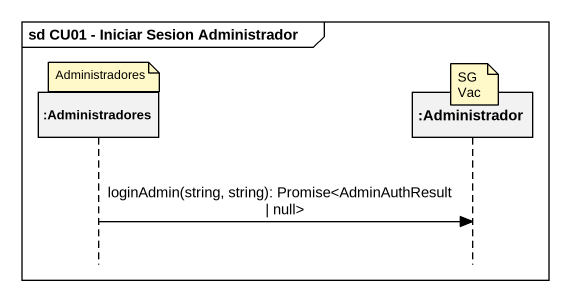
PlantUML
@startuml
mainframe sd CU01 - Iniciar Sesion Administrador
hide footbox
participant ":Administradores" as Administradores
participant ":Administrador" as Administrador

note over Administradores : Administradores
note over Administrador : SGVac
Administradores -> Administrador : loginAdmin(string, string): Promise<AdminAuthResult | null>
@enduml
